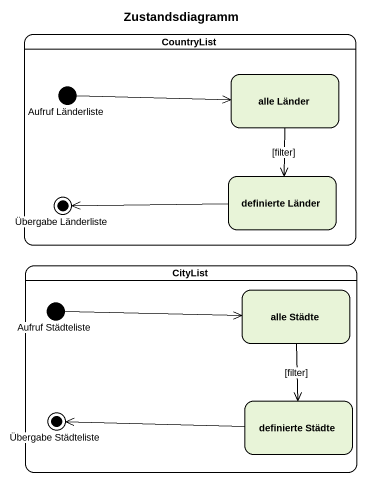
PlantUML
@startuml
title Zustandsdiagramm
hide empty description
state CountryList {
  state "Aufruf Länderliste" as Aufruf_Länderliste <<start>>
  state "alle Länder" as alle_Länder
  state "definierte Länder" as definierte_Länder
  state "Übergabe Länderliste" as Übergabe_Länderliste <<end>>
}
state CityList {
  state "Aufruf Städteliste" as Aufruf_Städteliste <<start>>
  state "alle Städte" as alle_Städte
  state "Übergabe Städteliste" as Übergabe_Städteliste <<end>>
  state "definierte Städte" as definierte_Städte
}
Aufruf_Länderliste -right-> alle_Länder
alle_Länder --> definierte_Länder : [filter]
definierte_Länder -left-> Übergabe_Länderliste
Aufruf_Städteliste -right-> alle_Städte
alle_Städte --> definierte_Städte : [filter]
definierte_Städte -left-> Übergabe_Städteliste
@enduml
